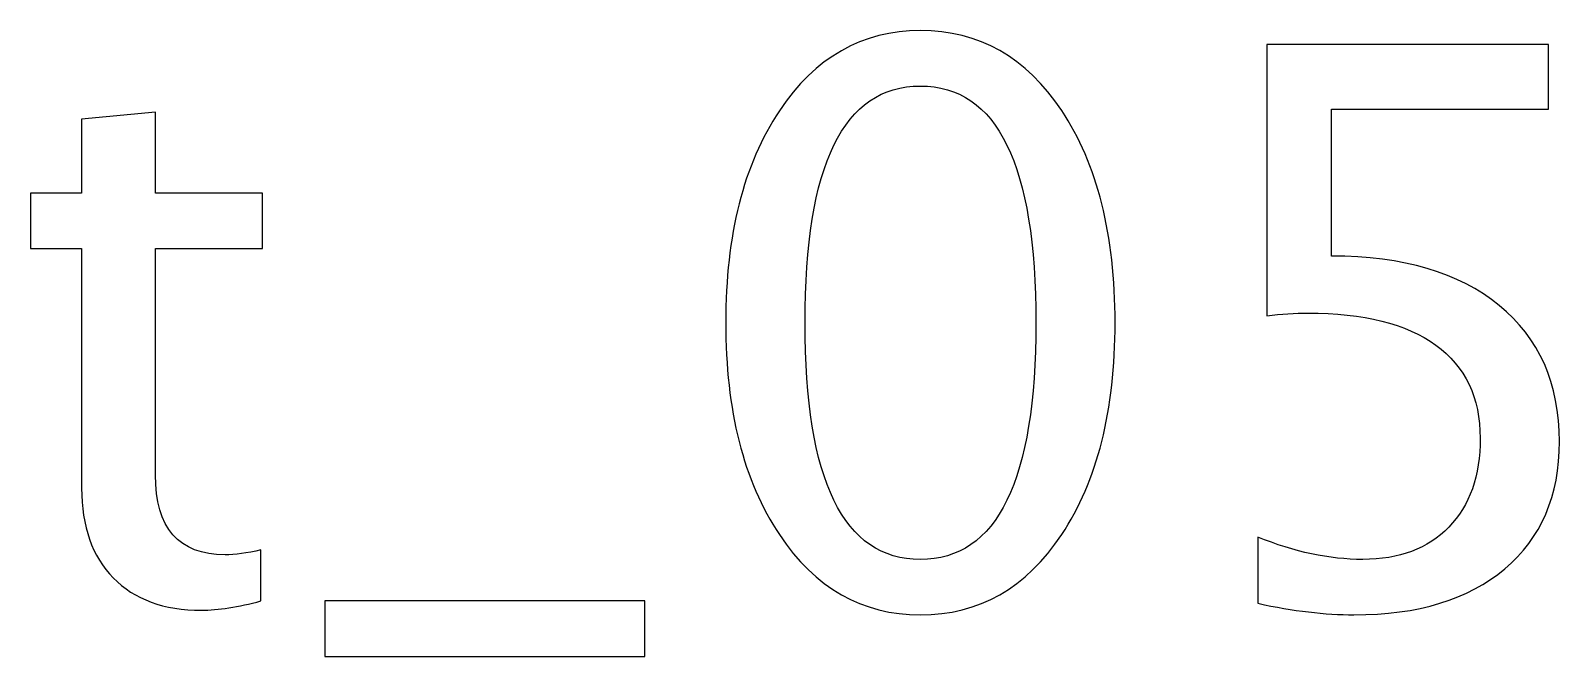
# Model space of a CAD drawing. Header units: centimetres. Extents: x -142 to 94, y -75 to 149.
# Drawn here: x -6.35 to 4.16, y 84.79 to 89.09 of the extents above; entities that cross this region are included whole.
import ezdxf

# ---------------------------------------------------------------- set-up
doc = ezdxf.new("R2010")
doc.units = ezdxf.units.CM
doc.header["$MEASUREMENT"] = 0
doc.layers.add('Layer 1', color=7, linetype='Continuous')

msp = doc.modelspace()

# ---------------------------------------------------------------- linework, layer by layer
at = {"layer": 'Layer 1'}
for points, knots in [([(-0.23457, 85.07519), (-0.63586, 85.07519), (-0.95953, 85.25952), (-1.20471, 85.62729), (-1.20471, 85.62729), (-1.45077, 85.99506), (-1.57336, 86.48013), (-1.57336, 87.08338), (-1.57336, 87.08338), (-1.57336, 87.68663), (-1.45077, 88.1717), (-1.20471, 88.53947), (-1.20471, 88.53947), (-0.95953, 88.90724), (-0.63586, 89.09157), (-0.23457, 89.09157), (-0.23457, 89.09157), (0.16848, 89.09157), (0.49215, 88.90812), (0.73733, 88.54123), (0.73733, 88.54123), (0.98163, 88.17434), (1.10422, 87.68839), (1.10422, 87.08338), (1.10422, 87.08338), (1.10422, 86.48013), (0.98163, 85.99506), (0.73733, 85.62729), (0.73733, 85.62729), (0.49215, 85.25952), (0.16848, 85.07519), (-0.23457, 85.07519)], [0, 0, 0, 0, 0.11111111, 0.11111111, 0.11111111, 0.11111111, 0.22222222, 0.22222222, 0.22222222, 0.22222222, 0.33333333, 0.33333333, 0.33333333, 0.33333333, 0.44444444, 0.44444444, 0.44444444, 0.44444444, 0.55555556, 0.55555556, 0.55555556, 0.55555556, 0.66666667, 0.66666667, 0.66666667, 0.66666667, 0.77777778, 0.77777778, 0.77777778, 0.77777778, 1, 1, 1, 1]), ([(2.08494, 85.15456), (2.08494, 85.15456), (2.08494, 85.60965), (2.08494, 85.60965), (2.08494, 85.60965), (2.33806, 85.50734), (2.57795, 85.45619), (2.80726, 85.45619), (2.80726, 85.45619), (3.05773, 85.45619), (3.25528, 85.53027), (3.39904, 85.67844), (3.39904, 85.67844), (3.5428, 85.82661), (3.61424, 86.03034), (3.61424, 86.28963), (3.61424, 86.28963), (3.61424, 86.56832), (3.51281, 86.78175), (3.30997, 86.92904), (3.30997, 86.92904), (3.10712, 87.07632), (2.81343, 87.14952), (2.42978, 87.14952), (2.42978, 87.14952), (2.34071, 87.14952), (2.24634, 87.14335), (2.14844, 87.131), (2.14844, 87.131), (2.14844, 87.131), (2.14844, 88.99632), (2.14844, 88.99632), (2.14844, 88.99632), (2.14844, 88.99632), (4.08519, 88.99632), (4.08519, 88.99632), (4.08519, 88.99632), (4.08519, 88.99632), (4.08519, 88.55182), (4.08519, 88.55182), (4.08519, 88.55182), (4.08519, 88.55182), (2.59294, 88.55182), (2.59294, 88.55182), (2.59294, 88.55182), (2.59294, 88.55182), (2.59294, 87.54111), (2.59294, 87.54111), (2.59294, 87.54111), (3.08507, 87.54111), (3.46872, 87.42822), (3.74476, 87.20244), (3.74476, 87.20244), (4.02081, 86.97755), (4.15928, 86.66534), (4.15928, 86.26582), (4.15928, 86.26582), (4.15928, 85.89363), (4.03404, 85.60259), (3.78357, 85.39181), (3.78357, 85.39181), (3.5331, 85.18102), (3.18737, 85.07519), (2.7464, 85.07519), (2.7464, 85.07519), (2.54973, 85.07519), (2.32924, 85.10165), (2.08494, 85.15456)], [0, 0, 0, 0, 0.05555556, 0.05555556, 0.05555556, 0.05555556, 0.11111111, 0.11111111, 0.11111111, 0.11111111, 0.16666667, 0.16666667, 0.16666667, 0.16666667, 0.22222222, 0.22222222, 0.22222222, 0.22222222, 0.27777778, 0.27777778, 0.27777778, 0.27777778, 0.33333333, 0.33333333, 0.33333333, 0.33333333, 0.38888889, 0.38888889, 0.38888889, 0.38888889, 0.44444444, 0.44444444, 0.44444444, 0.44444444, 0.5, 0.5, 0.5, 0.5, 0.55555556, 0.55555556, 0.55555556, 0.55555556, 0.61111111, 0.61111111, 0.61111111, 0.61111111, 0.66666667, 0.66666667, 0.66666667, 0.66666667, 0.72222222, 0.72222222, 0.72222222, 0.72222222, 0.77777778, 0.77777778, 0.77777778, 0.77777778, 0.83333333, 0.83333333, 0.83333333, 0.83333333, 0.88888889, 0.88888889, 0.88888889, 0.88888889, 1, 1, 1, 1]), ([(-0.23545, 85.45619), (0.29459, 85.45619), (0.55918, 85.99859), (0.55918, 87.08338), (0.55918, 87.08338), (0.55918, 88.16817), (0.29459, 88.71057), (-0.23545, 88.71057), (-0.23545, 88.71057), (-0.76374, 88.71057), (-1.02832, 88.16817), (-1.02832, 87.08338), (-1.02832, 87.08338), (-1.02832, 85.99859), (-0.76374, 85.45619), (-0.23545, 85.45619)], [0, 0, 0, 0, 0.2, 0.2, 0.2, 0.2, 0.4, 0.4, 0.4, 0.4, 0.6, 0.6, 0.6, 0.6, 1, 1, 1, 1]), ([(-4.76952, 85.17132), (-4.92651, 85.12811), (-5.06321, 85.10694), (-5.17875, 85.10694), (-5.17875, 85.10694), (-5.43804, 85.10694), (-5.64, 85.18102), (-5.78464, 85.32919), (-5.78464, 85.32919), (-5.93016, 85.47736), (-6.00248, 85.68285), (-6.00248, 85.94655), (-6.00248, 85.94655), (-6.00248, 85.94655), (-6.00248, 87.59402), (-6.00248, 87.59402), (-6.00248, 87.59402), (-6.00248, 87.59402), (-6.3535, 87.59402), (-6.3535, 87.59402), (-6.3535, 87.59402), (-6.3535, 87.59402), (-6.3535, 87.97503), (-6.3535, 87.97503), (-6.3535, 87.97503), (-6.3535, 87.97503), (-6.00248, 87.97503), (-6.00248, 87.97503), (-6.00248, 87.97503), (-6.00248, 87.97503), (-6.00248, 88.48214), (-6.00248, 88.48214), (-6.00248, 88.48214), (-6.00248, 88.48214), (-5.49448, 88.53065), (-5.49448, 88.53065), (-5.49448, 88.53065), (-5.49448, 88.53065), (-5.49448, 87.97503), (-5.49448, 87.97503), (-5.49448, 87.97503), (-5.49448, 87.97503), (-4.75894, 87.97503), (-4.75894, 87.97503), (-4.75894, 87.97503), (-4.75894, 87.97503), (-4.75894, 87.59402), (-4.75894, 87.59402), (-4.75894, 87.59402), (-4.75894, 87.59402), (-5.49448, 87.59402), (-5.49448, 87.59402), (-5.49448, 87.59402), (-5.49448, 87.59402), (-5.49448, 86.03827), (-5.49448, 86.03827), (-5.49448, 86.03827), (-5.49448, 85.67138), (-5.33485, 85.48794), (-5.01647, 85.48794), (-5.01647, 85.48794), (-4.94856, 85.48794), (-4.86654, 85.49941), (-4.76952, 85.52145), (-4.76952, 85.52145), (-4.76952, 85.52145), (-4.76952, 85.17132), (-4.76952, 85.17132)], [0, 0, 0, 0, 0.05555556, 0.05555556, 0.05555556, 0.05555556, 0.11111111, 0.11111111, 0.11111111, 0.11111111, 0.16666667, 0.16666667, 0.16666667, 0.16666667, 0.22222222, 0.22222222, 0.22222222, 0.22222222, 0.27777778, 0.27777778, 0.27777778, 0.27777778, 0.33333333, 0.33333333, 0.33333333, 0.33333333, 0.38888889, 0.38888889, 0.38888889, 0.38888889, 0.44444444, 0.44444444, 0.44444444, 0.44444444, 0.5, 0.5, 0.5, 0.5, 0.55555556, 0.55555556, 0.55555556, 0.55555556, 0.61111111, 0.61111111, 0.61111111, 0.61111111, 0.66666667, 0.66666667, 0.66666667, 0.66666667, 0.72222222, 0.72222222, 0.72222222, 0.72222222, 0.77777778, 0.77777778, 0.77777778, 0.77777778, 0.83333333, 0.83333333, 0.83333333, 0.83333333, 0.88888889, 0.88888889, 0.88888889, 0.88888889, 1, 1, 1, 1]), ([(-4.33032, 84.78944), (-4.33032, 84.78944), (-4.33032, 85.17044), (-4.33032, 85.17044), (-4.33032, 85.17044), (-4.33032, 85.17044), (-2.12899, 85.17044), (-2.12899, 85.17044), (-2.12899, 85.17044), (-2.12899, 85.17044), (-2.12899, 84.78944), (-2.12899, 84.78944), (-2.12899, 84.78944), (-2.12899, 84.78944), (-4.33032, 84.78944), (-4.33032, 84.78944)], [0, 0, 0, 0, 0.2, 0.2, 0.2, 0.2, 0.4, 0.4, 0.4, 0.4, 0.6, 0.6, 0.6, 0.6, 1, 1, 1, 1])]:
    msp.add_open_spline(points, degree=3, knots=knots, dxfattribs=at)

doc.saveas('drawing.dxf')
